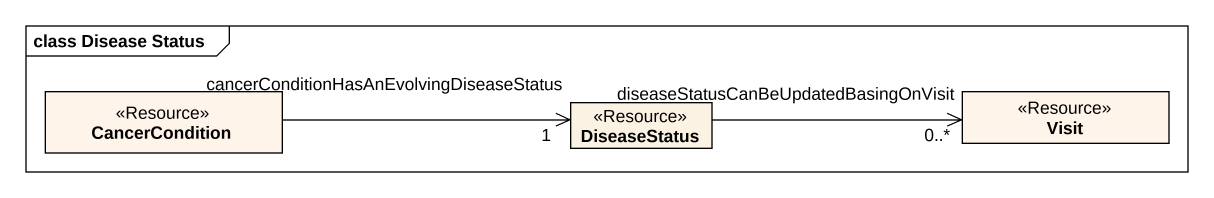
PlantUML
@startuml
mainframe class Disease Status
hide circle
hide empty members
class CancerCondition <<Resource>> #FFF4EA
class DiseaseStatus <<Resource>>
class Visit <<Resource>> #FFF4EA
CancerCondition -right-> "cancerConditionHasAnEvolvingDiseaseStatus\n1" DiseaseStatus
DiseaseStatus -right-> "diseaseStatusCanBeUpdatedBasingOnVisit\n0..*" Visit
@enduml
